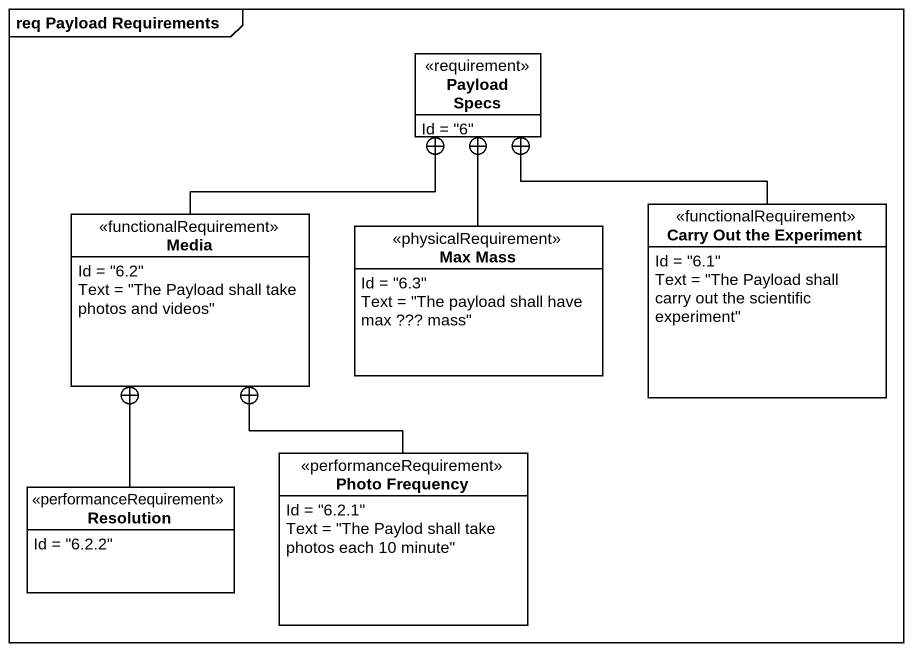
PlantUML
@startuml
mainframe req Payload Requirements
hide circle
hide empty members
class "Payload Specs" as Payload_Specs <<requirement>> {
  Id = "6"
}
class Media <<functionalRequirement>> {
  Id = "6.2"
  Text = "The Payload shall take photos and videos"
}
class "Max Mass" as Max_Mass <<physicalRequirement>> {
  Id = "6.3"
  Text = "The payload shall have max ??? mass"
}
class "Carry Out the Experiment" as Carry_Out_the_Experiment <<functionalRequirement>> {
  Id = "6.1"
  Text = "The Payload shall carry out the scientific experiment"
}
class "Photo Frequency" as Photo_Frequency <<performanceRequirement>> {
  Id = "6.2.1"
  Text = "The Paylod shall take photos each 10 minute"
}
class Resolution <<performanceRequirement>> {
  Id = "6.2.2"
}
Media -up-+ Payload_Specs
Max_Mass -up-+ Payload_Specs
Carry_Out_the_Experiment -up-+ Payload_Specs
Photo_Frequency -up-+ Media
Resolution -up-+ Media
@enduml
